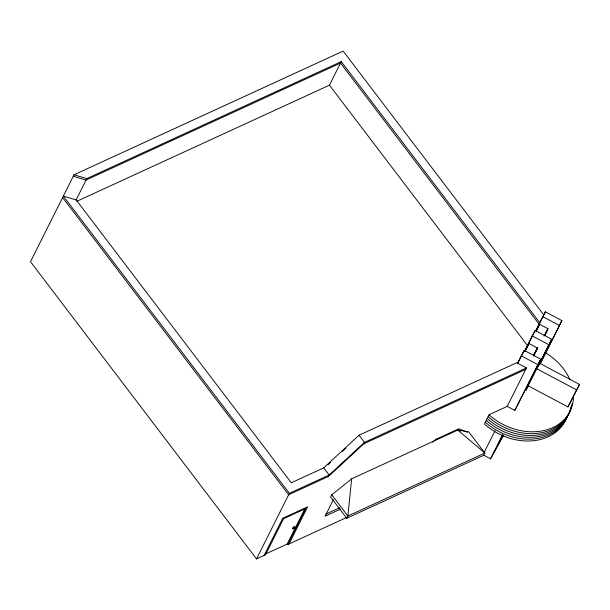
<?xml version="1.0" encoding="UTF-8"?>
<svg xmlns="http://www.w3.org/2000/svg" width="610" height="610" viewBox="0 0 610 610"><rect width="100%" height="100%" fill="white"/><g stroke="black" fill="none" stroke-linecap="round" stroke-linejoin="round"><path stroke-width="0.91" d="M351.642 478.835L347.875 516.029L346.754 518.264L330.635 497.058L331.748 494.824L351.642 478.835L457.767 430.058L468.747 431.857L484.874 453.055L483.753 455.289L346.754 518.264M543.731 314.844L343.148 51.087L74.016 174.796L30.5 261.705L256.52 558.913L265.525 554.772L283.597 518.683L305.702 508.519L287.63 544.608L287.203 544.044L304.855 508.793M565.92 419.466A53.177 41.617 26.6 0 1 485.263 424.751L484.492 423.92L489.113 414.708L507.2 406.39L526.483 367.921L517.524 363.171L518.103 362.111L359.038 435.227L323.742 467.855L291.283 482.777L76.143 199.882L86.811 178.57L341.242 61.625L539.766 322.69L545.37 311.84L561.909 320.608L540.246 363.88M76.753 201.323L329.446 85.171L341.242 61.625M256.52 558.913L289.369 493.315L329.179 475.015L364.483 442.38L526.483 367.921M264.115 555.42L282.697 518.317L307.623 506.857L289.041 543.96M292.708 528.359L293.28 527.223L294.561 526.628L294.95 527.139L294.378 528.283L293.097 528.87L292.708 528.359L293.989 527.772L294.378 528.283M293.097 528.87L293.669 527.734L294.95 527.139M62.624 197.556L288.644 494.763L328.454 476.463L329.179 475.015L323.742 467.855M333.441 499.605L325.138 516.19L340.525 509.114M328.454 476.463L363.751 443.836L364.483 442.38L359.038 435.227M517.524 363.171L524.188 350.399L540.727 359.168L514.802 410.408L507.23 406.367M517.913 362.919L524.188 350.399M524.623 350.941L535.13 330.483L551.684 339.267L538.028 366.534M524.676 351.36L525.507 349.69M526.346 348.02L535.13 330.483M525.042 351.459L529.007 343.544L537.425 348.005L533.369 356.103M535.626 330.826L545.37 311.84M536.137 331.184L539.598 324.268L548.009 328.737L544.555 335.645M484.203 452.33L495.084 430.622M534.215 354.936L537.196 348.981M544.837 335.546L546.796 331.634M483.722 455.228L490.547 458.85L502.671 434.64M514.802 410.408L540.727 359.168M493.528 453.428L502.701 435.105M551.684 339.267L525.767 390.507L528.321 385.856M527.818 386.923L528.435 385.695M540.155 363.583L561.909 320.608M528.123 385.787L567.963 406.923L579.5 384.414L539.659 363.285L536.678 368.707L576.519 389.836M579.5 384.414L567.963 406.923M525.027 350.788L529.007 343.544M536.015 330.788L539.598 324.268M524.745 351.436L528.283 344.993M536.182 330.612L538.874 325.725M533.437 355.249L537.547 347.906M543.983 336.064L548.009 328.737M535.923 351.009L537.624 347.906M546.507 331.733L547.391 330.132M496.418 447.641L503.204 435.288M490.547 458.85L503.502 435.273M327.86 464.828L330.628 462.273M342.393 451.392L345.855 448.197M432.543 442.219L435.86 439.345L458.857 428.769L467.466 432.292M363.751 443.836L525.751 369.37M325.854 514.093L339.534 507.802M265.945 553.811L287.203 544.044M287.63 544.608L347.037 517.303M74.016 174.796L86.811 178.57M73.291 176.252L86.086 180.026L340.51 63.074L539.446 324.673M76.143 199.882L63.348 196.107L289.369 493.315M460.23 431.064L457.767 430.058L484.874 453.055L347.875 516.029L331.748 494.824M542.74 316.636L559.279 325.404M532.149 335.904L548.703 344.688M521.207 355.821L537.745 364.589M489.113 414.708L489.876 415.532A53.177 41.617 26.6 0 0 543.83 430.561A53.177 41.617 26.6 0 0 573.484 396.843M488.183 416.554L488.953 417.377A53.177 41.617 26.6 0 0 540.338 432.909A53.177 41.617 26.6 0 0 572.18 403.355M487.26 418.391L488.03 419.222A53.177 41.617 26.6 0 0 570.929 407M486.338 420.237L487.108 421.06A53.177 41.617 26.6 0 0 567.765 415.784M485.415 422.082L486.185 422.905A53.177 41.617 26.6 0 0 567.201 416.79M538.272 325.687L538.676 326.22M329.446 85.171L527.406 345.473M293.28 527.223L293.669 527.734M283.17 518.119L283.597 518.683M265.098 554.208L265.525 554.772M545.279 352.71A53.177 41.617 26.6 0 1 569.953 379.755"/></g></svg>
